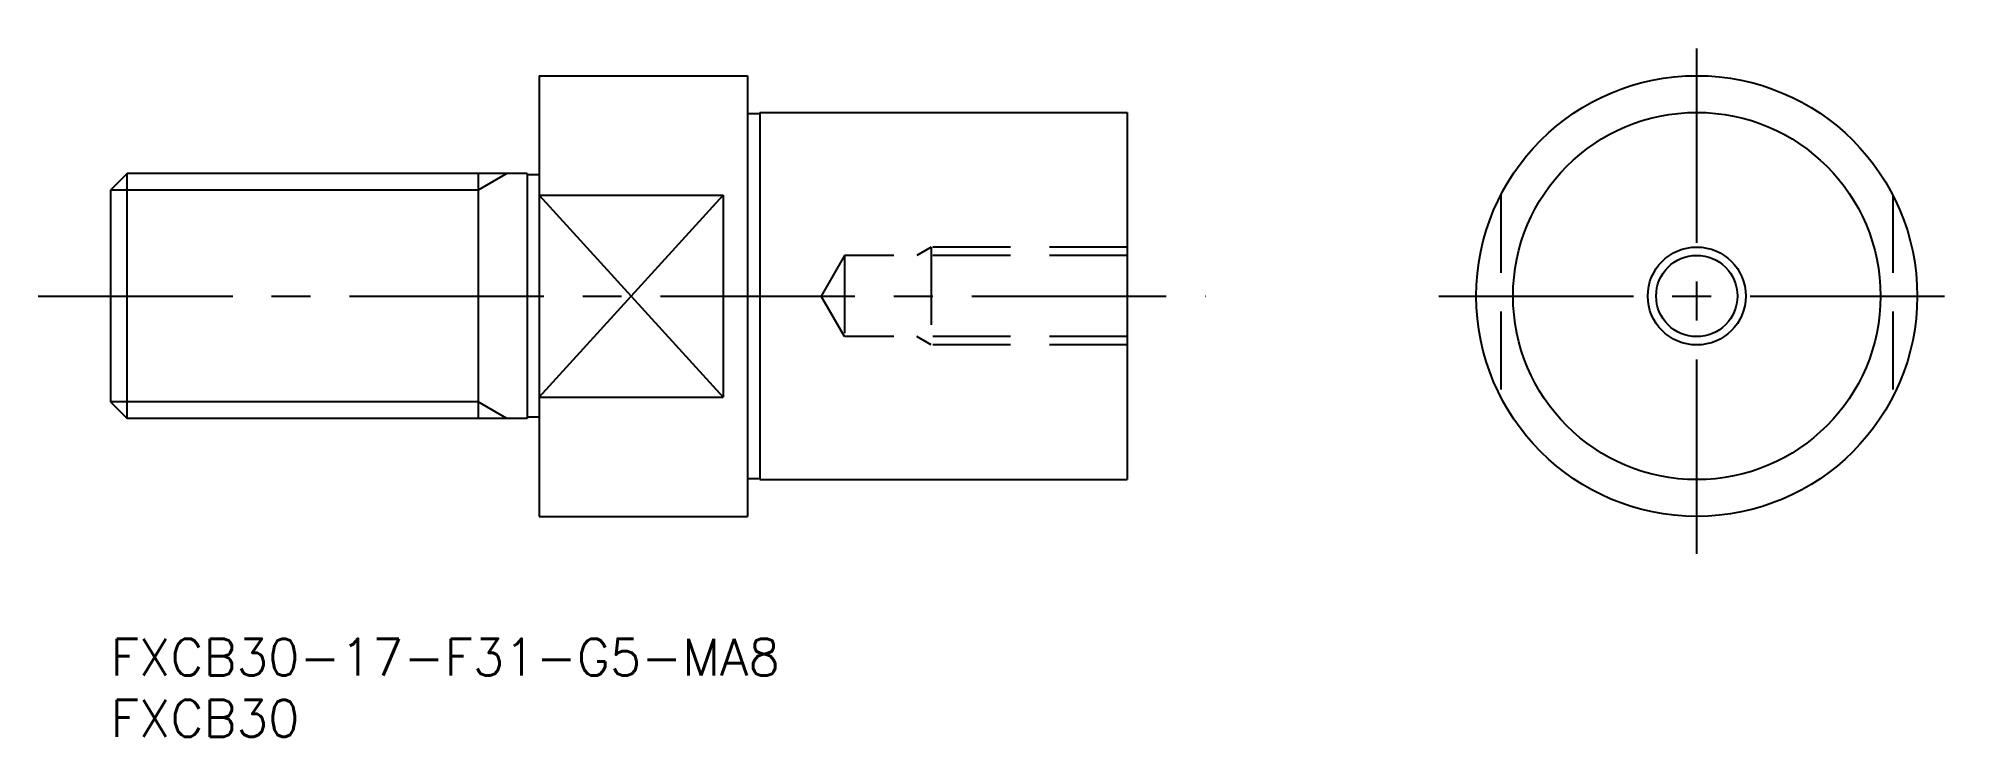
# Model space of a CAD drawing. Extents: x -6 to 151, y -8 to 49.
import ezdxf

# ---------------------------------------------------------------- set-up
doc = ezdxf.new("R2010")
doc.units = 0
doc.header["$LTSCALE"] = 0.5
doc.linetypes.add('CENTER', pattern=[50.8, 31.75, -6.35, 6.35, -6.35])
doc.linetypes.add('DASHED', pattern=[19.05, 12.7, -6.35])
for name, color, linetype in [('MSM_CENTER', 1, 'CENTER'), ('MSM_CONTINUOUS', 7, 'CONTINUOUS'), ('MSM_DASHED', 4, 'DASHED'), ('MSM_NARROW', 5, 'CONTINUOUS'), ('MSM_PART_NUMBER', 7, 'CONTINUOUS')]:
    doc.layers.add(name, color=color, linetype=linetype)
doc.styles.get("Standard").update_dxf_attribs({"font": 'txt.shx', "height": 3, "bigfont": 'bigfont.shx'})

# ---------------------------------------------------------------- blocks, each defined once
blk = doc.blocks.new('*U3')
at = {"layer": 'MSM_PART_NUMBER'}
blk.add_text('FXCB30-17-F31-G5-MA8', height=3, dxfattribs=at).set_placement((0, -3))
blk = doc.blocks.new('*U4')
at = {"layer": 'MSM_PART_NUMBER'}
blk.add_text('FXCB30', height=3, dxfattribs=at).set_placement((0, -8))

msp = doc.modelspace()

# ---------------------------------------------------------------- linework, layer by layer
at = {"layer": 'MSM_CENTER'}
for p, q in [((129.5, 6.95), (129.5, 49.05)), ((-5.9, 28), (89.39, 28)), ((108.45, 28), (150.55, 28))]:
    msp.add_line(p, q, dxfattribs=at)
at = {"layer": 'MSM_CONTINUOUS'}
for p, q in [((35, 46), (35, 10)), ((35, 46), (52, 46)), ((52, 46), (52, 10)), ((52, 42.9), (53, 42.9)), ((53, 43), (83, 43)), ((53, 43), (53, 13)), ((83, 43), (83, 13)), ((1.35, 38), (0, 36.65)), ((34, 38), (1.35, 38)), ((1.35, 18), (1.35, 38)), ((30, 38), (30, 18)), ((34, 38), (34, 18)), ((35, 37.9), (34, 37.9)), ((0, 36.65), (0, 19.35)), ((35, 36.25), (50, 36.25)), ((50, 36.25), (50, 19.75)), ((0, 19.35), (1.35, 18)), ((35, 19.75), (50, 19.75)), ((34, 18), (1.35, 18)), ((35, 18.1), (34, 18.1)), ((52, 13.1), (53, 13.1)), ((53, 13), (83, 13)), ((35, 10), (52, 10))]:
    msp.add_line(p, q, dxfattribs=at)
for radius in [18, 15, 3.32]:
    msp.add_circle((129.5, 28), radius, dxfattribs=at)
at = {"layer": 'MSM_DASHED'}
for p, q in [((113.5, 36.25), (113.5, 19.75)), ((145.5, 36.25), (145.5, 19.75)), ((59.92, 31.32), (58, 28)), ((59.92, 31.32), (59.92, 24.68)), ((83, 31.32), (59.92, 31.32)), ((67, 32), (65.83, 31.32)), ((67, 32), (67, 24)), ((83, 32), (67, 32)), ((59.92, 24.68), (58, 28)), ((83, 24.68), (59.92, 24.68)), ((67, 24), (65.83, 24.68)), ((83, 24), (67, 24))]:
    msp.add_line(p, q, dxfattribs=at)
at = {"layer": 'MSM_NARROW'}
for p, q in [((32.34, 38), (30, 36.65)), ((30, 36.65), (0, 36.65)), ((35, 36.25), (50, 19.75)), ((35, 19.75), (50, 36.25)), ((30, 19.35), (0, 19.35)), ((32.34, 18), (30, 19.35))]:
    msp.add_line(p, q, dxfattribs=at)
msp.add_circle((129.5, 28), 4, dxfattribs=at)

# ---------------------------------------------------------------- block references
at = {"layer": 'MSM_CONTINUOUS'}
for name in ['*U3', '*U4']:
    msp.add_blockref(name, (0, 0), dxfattribs=at)

doc.saveas('drawing.dxf')
